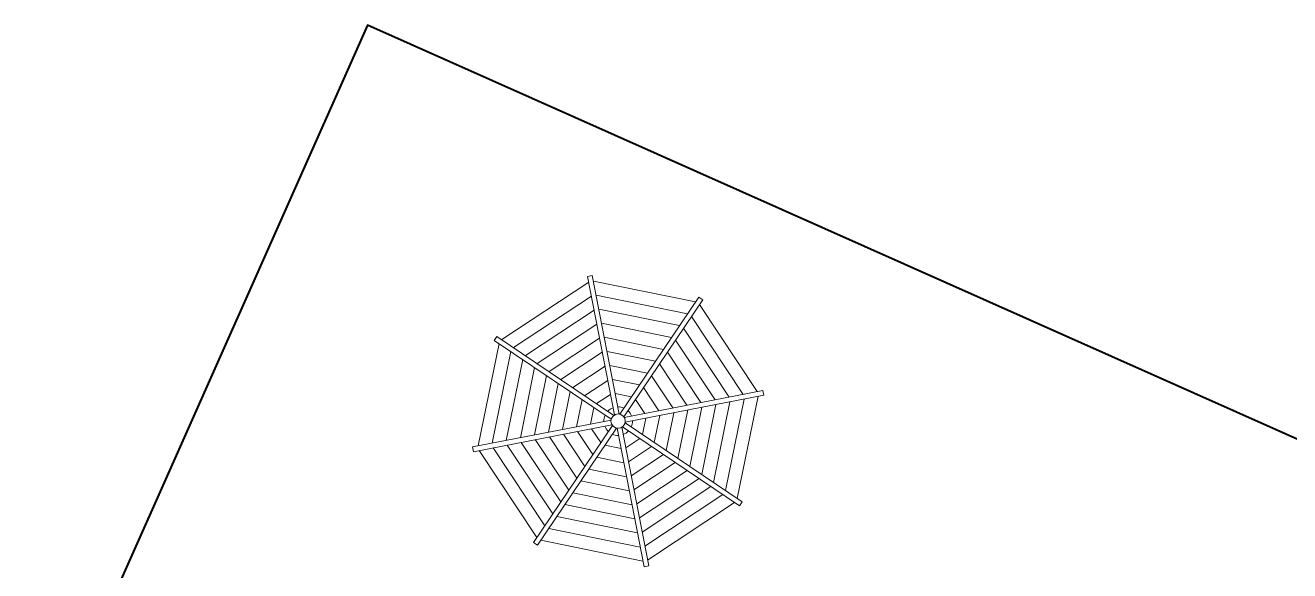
# Model space of a CAD drawing. Header units: inches. Extents: x -422522 to 22891, y -2973 to 414515.
# Drawn here: x 18422 to 19893, y 5437 to 6071 of the extents above; entities that cross this region are included whole.
import ezdxf

# ---------------------------------------------------------------- set-up
doc = ezdxf.new("R2010")
doc.units = ezdxf.units.IN
doc.header["$MEASUREMENT"] = 0
doc.layers.get('0').update_dxf_attribs({"lineweight": 40})
doc.layers.add('ARREDAMENTO', color=8, linetype='Continuous', lineweight=13)

msp = doc.modelspace()

# ---------------------------------------------------------------- linework, layer by layer
msp.add_lwpolyline([(18006.50478, 4243.59838), (19833.7291, 3430.42479), (20646.90269, 5257.64911), (18819.67837, 6070.8227)], close=True)
at = {"layer": 'ARREDAMENTO', "linetype": 'Continuous'}
for p, q in [((19077.17094, 5772.24035), (18975.95866, 5705.22551)), ((19081.33817, 5779.87398), (19075.89194, 5778.81442)), ((19075.89194, 5778.81442), (19107.23943, 5617.68667)), ((19081.33817, 5779.87398), (19112.68566, 5618.74616)), ((19201.57172, 5749.11863), (19082.61716, 5773.29989)), ((18989.75912, 5695.92023), (19080.34951, 5755.90201)), ((19085.79575, 5756.96159), (19192.26635, 5735.31803)), ((19205.3159, 5754.67156), (19113.54737, 5618.57098)), ((19209.91618, 5751.56973), (19205.3159, 5754.67156)), ((19003.55972, 5686.61491), (19083.52815, 5739.56363)), ((19088.97439, 5740.62324), (19182.96101, 5721.51742)), ((19209.91618, 5751.56973), (19118.14763, 5615.46911)), ((19273.18679, 5644.80445), (19206.172, 5746.01679)), ((19017.36032, 5677.30958), (19086.70678, 5723.22529)), ((19092.15303, 5724.28488), (19173.65569, 5707.71683)), ((19196.86667, 5732.2162), (19256.84843, 5641.6258)), ((18970.40566, 5708.96973), (18967.30382, 5704.36944)), ((18970.40566, 5708.96973), (19106.50623, 5617.2012)), ((19187.56134, 5718.4156), (19240.51007, 5638.44717)), ((18972.85678, 5700.62524), (18948.67556, 5581.67073)), ((18967.30382, 5704.36944), (19103.40434, 5612.60096)), ((19031.16093, 5668.00424), (19089.88541, 5706.88694)), ((19095.33167, 5707.94652), (19164.35037, 5693.91624)), ((19178.25602, 5704.615), (19224.17173, 5635.26854)), ((18965.01373, 5584.84931), (18986.65729, 5691.31991)), ((18981.35208, 5588.02795), (19000.45791, 5682.01457)), ((19044.96151, 5658.69893), (19093.06405, 5690.54859)), ((19098.51031, 5691.60817), (19155.04505, 5680.11565)), ((19168.95069, 5690.8144), (19207.83338, 5632.08991)), ((18997.69044, 5591.20659), (19014.25848, 5672.70925)), ((19058.76212, 5649.3936), (19096.24268, 5674.21024)), ((19101.68894, 5675.26981), (19145.73973, 5666.31506)), ((19159.64536, 5677.0138), (19191.49503, 5628.91127)), ((19014.02881, 5594.38523), (19028.05907, 5663.40393)), ((19030.36715, 5597.56387), (19041.85966, 5654.09861)), ((19072.56271, 5640.08827), (19099.42132, 5657.8719)), ((19104.86757, 5658.93145), (19136.4344, 5652.51447)), ((19141.0347, 5649.41261), (19158.81833, 5622.554)), ((19150.34003, 5663.2132), (19175.15669, 5625.73263)), ((19046.70551, 5600.7425), (19055.66025, 5644.79329)), ((19063.04387, 5603.92113), (19069.46085, 5635.48797)), ((19086.36331, 5630.78294), (19102.59996, 5641.53355)), ((19108.04621, 5642.59309), (19127.12908, 5638.71388)), ((19279.76083, 5646.08343), (19118.63307, 5614.73593)), ((19280.8204, 5640.6372), (19119.69261, 5609.28971)), ((19131.72937, 5635.612), (19142.47999, 5619.37536)), ((19257.90803, 5636.17957), (19236.26447, 5529.70897)), ((19250.06504, 5520.40368), (19274.24636, 5639.35822)), ((19280.8204, 5640.6372), (19279.76083, 5646.08343)), ((19079.38223, 5607.09977), (19083.26144, 5626.18265)), ((19176.21623, 5620.28637), (19167.2615, 5576.2356)), ((19192.55461, 5623.46502), (19181.06209, 5566.93027)), ((19208.89295, 5626.64366), (19194.86268, 5557.62495)), ((19225.23131, 5629.82229), (19208.66327, 5548.31962)), ((19241.56968, 5633.00092), (19222.46383, 5539.01432)), ((18942.10141, 5580.39173), (19103.22915, 5611.7392)), ((18943.16098, 5574.9455), (19104.28865, 5606.29299)), ((19013.00565, 5469.45923), (19104.77414, 5605.55974)), ((19255.61798, 5516.6595), (19119.51744, 5608.42799)), ((19143.53952, 5613.92911), (19139.66031, 5594.84624)), ((19159.87789, 5617.10774), (19153.46091, 5585.54091)), ((19017.60594, 5466.35739), (19109.3744, 5602.45789)), ((19063.27639, 5544.01508), (19031.42672, 5592.11761)), ((19072.58173, 5557.81568), (19047.76508, 5595.29625)), ((19081.88705, 5571.61627), (19064.10342, 5598.47488)), ((19091.19238, 5585.41688), (19080.44177, 5601.65352)), ((19141.58365, 5441.15497), (19110.23616, 5602.2827)), ((19147.02987, 5442.21453), (19115.68238, 5603.34225)), ((19252.51614, 5512.05921), (19116.4156, 5603.82772)), ((18942.10141, 5580.39173), (18943.16098, 5574.9455)), ((18949.73506, 5576.22449), (19016.74996, 5475.01213)), ((19026.05509, 5488.81268), (18966.07331, 5579.40307)), ((19035.36041, 5502.61328), (18982.4117, 5582.58172)), ((19044.66574, 5516.41388), (18998.75003, 5585.76035)), ((19053.97107, 5530.21449), (19015.08838, 5588.93898)), ((19114.87555, 5578.43579), (19095.79268, 5582.315)), ((19136.55844, 5590.24595), (19120.3218, 5579.49534)), ((19150.35904, 5580.94061), (19123.50044, 5563.15698)), ((19118.05418, 5562.09743), (19086.48735, 5568.51441)), ((19164.15963, 5571.63529), (19126.67908, 5546.81864)), ((19177.96024, 5562.32996), (19129.8577, 5530.48029)), ((19121.23282, 5545.75908), (19077.18204, 5554.71382)), ((19191.76083, 5553.02464), (19133.03634, 5514.14194)), ((19124.41145, 5529.42071), (19067.87671, 5540.91323)), ((19205.56144, 5543.7193), (19136.21497, 5497.8036)), ((19219.36204, 5534.41397), (19139.3936, 5481.46526)), ((19127.59009, 5513.08237), (19058.57138, 5527.11264)), ((19233.16264, 5525.10865), (19142.57224, 5465.12687)), ((19130.76873, 5496.744), (19049.26606, 5513.31205)), ((19145.75088, 5448.7886), (19246.96317, 5515.80341)), ((19252.51614, 5512.05921), (19255.61798, 5516.6595)), ((19133.94736, 5480.40564), (19039.96075, 5499.51147)), ((19137.12601, 5464.06729), (19030.65541, 5485.71085)), ((19013.00565, 5469.45923), (19017.60594, 5466.35739)), ((19017.60606, 5466.35736), (19013.00578, 5469.45919)), ((19021.35026, 5471.91033), (19140.30465, 5447.72909)), ((19141.58365, 5441.15497), (19147.02987, 5442.21453))]:
    msp.add_line(p, q, dxfattribs=at)
msp.add_circle((19111.46088, 5610.51444), 8.32234, dxfattribs=at)
for centre, radius, start, end in [((19111.46089, 5610.51448), 16.64467, 110.60339184, 136.41493084), ((19111.46091, 5610.51446), 16.6447, 65.60343784, 91.41493784), ((19111.46088, 5610.51444), 16.64473, 20.60349084, 46.41495384), ((19111.46089, 5610.51447), 16.64467, 155.60340684, 181.41496084), ((19111.46083, 5610.51448), 16.64477, 335.60348184, 1.41488084), ((19111.4609, 5610.51446), 16.64468, 200.60339184, 226.41494584), ((19111.46092, 5610.51451), 16.64474, 245.60345284, 271.41491584), ((19111.46093, 5610.51442), 16.64464, 290.60339184, 316.41506784)]:
    msp.add_arc(centre, radius, start, end, dxfattribs=at)

doc.saveas('drawing.dxf')
